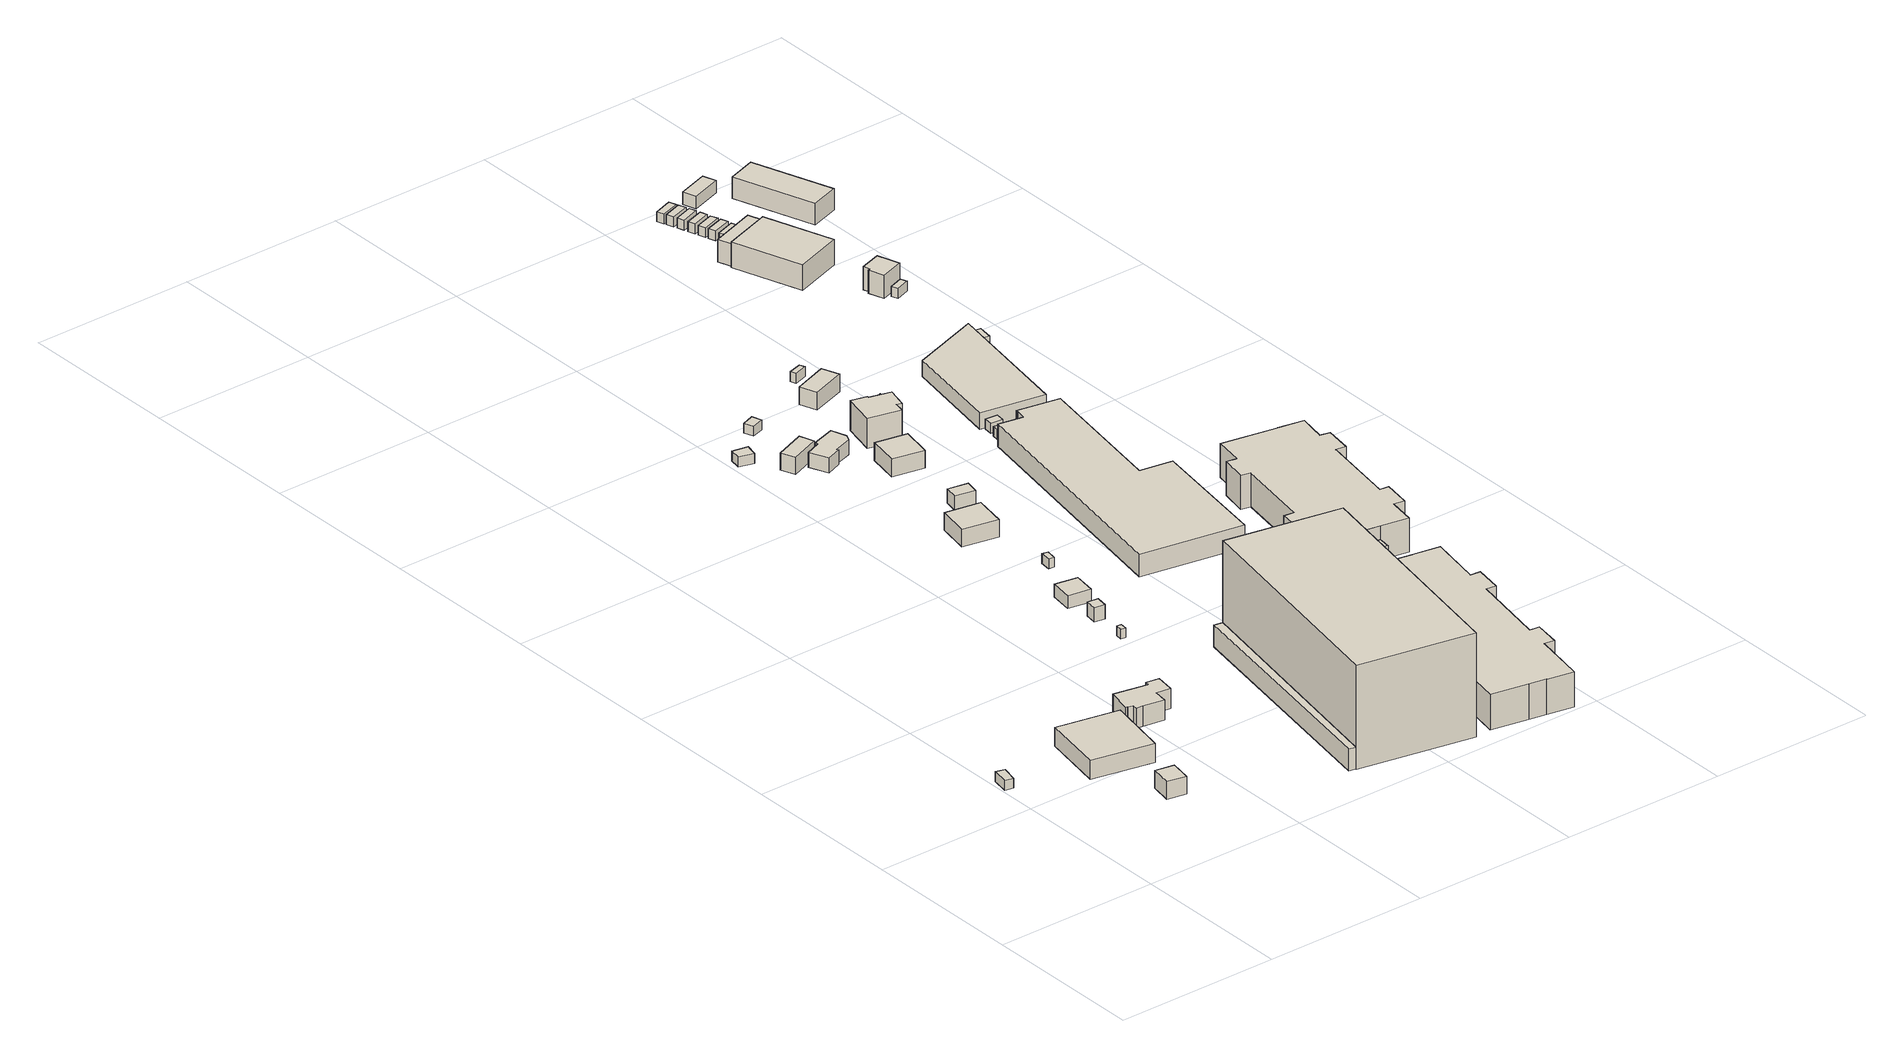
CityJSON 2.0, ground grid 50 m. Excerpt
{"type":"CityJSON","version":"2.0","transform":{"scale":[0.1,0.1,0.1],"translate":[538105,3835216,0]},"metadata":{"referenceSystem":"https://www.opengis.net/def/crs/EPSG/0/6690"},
"CityObjects":{
"building1":{"type":"Building","attributes":{"計測周辺長":15.9,"1/2500図郭":64,"区名":"此花区","町丁目名称":"梅町２丁目","街区番号":5,"class":"3001","usage":"431","storeysAboveGround":1,"BuildingDetailAttribute.buildingRoofEdgeArea":14.16,"BuildingDetailAttribute.buildingStructureType":"610","BuildingDetailAttribute.buildingStructureOrgType":"2","BuildingDetailAttribute.detailedUsage":"1720","BuildingDetailAttribute.specifiedBuildingCoverageRate":0.6,"BuildingDetailAttribute.surveyYear":2017,"BuildingTsunamiRiskAttribute.description":"1","BuildingTsunamiRiskAttribute.rank":"2","BuildingTsunamiRiskAttribute.depth":2.23,"BuildingHighTideRiskAttribute.description":"1","BuildingHighTideRiskAttribute.rank":"3","BuildingHighTideRiskAttribute.depth":5,"BuildingIDAttribute.prefecture":"27","BuildingIDAttribute.city":"27104"},"geometry":[{"type":"Solid","lod":"1","boundaries":[[[[0,1,2,3]],[[2,4,5,3]],[[1,6,4,2]],[[0,7,6,1]],[[3,5,7,0]],[[4,6,7,5]]]]}]},
"building2":{"type":"Building","attributes":{"計測周辺長":25.01,"1/2500図郭":64,"区名":"此花区","町丁目名称":"梅町２丁目","街区番号":5,"class":"3003","usage":"431","measuredHeight":5.5,"storeysAboveGround":1,"BuildingDetailAttribute.buildingRoofEdgeArea":38.94,"BuildingDetailAttribute.buildingStructureType":"610","BuildingDetailAttribute.buildingStructureOrgType":"2","BuildingDetailAttribute.detailedUsage":"1720","BuildingDetailAttribute.specifiedBuildingCoverageRate":0.6,"BuildingDetailAttribute.surveyYear":2017,"BuildingTsunamiRiskAttribute.description":"1","BuildingTsunamiRiskAttribute.rank":"2","BuildingTsunamiRiskAttribute.depth":2.51,"BuildingHighTideRiskAttribute.description":"1","BuildingHighTideRiskAttribute.rank":"4","BuildingHighTideRiskAttribute.depth":5.28,"BuildingIDAttribute.prefecture":"27","BuildingIDAttribute.city":"27104"},"geometry":[{"type":"Solid","lod":"1","boundaries":[[[[8,9,10,11]],[[10,12,13,11]],[[9,14,12,10]],[[8,15,14,9]],[[11,13,15,8]],[[12,14,15,13]]]]}]},
"building3":{"type":"Building","attributes":{"計測周辺長":77.86,"1/2500図郭":64,"区名":"此花区","町丁目名称":"梅町２丁目","街区番号":5,"class":"3003","usage":"431","measuredHeight":5.7,"storeysAboveGround":1,"BuildingDetailAttribute.buildingRoofEdgeArea":378.84,"BuildingDetailAttribute.buildingStructureType":"610","BuildingDetailAttribute.buildingStructureOrgType":"2","BuildingDetailAttribute.detailedUsage":"1720","BuildingDetailAttribute.specifiedBuildingCoverageRate":0.6,"BuildingDetailAttribute.surveyYear":2017,"BuildingTsunamiRiskAttribute.description":"1","BuildingTsunamiRiskAttribute.rank":"2","BuildingTsunamiRiskAttribute.depth":2.83,"BuildingHighTideRiskAttribute.description":"1","BuildingHighTideRiskAttribute.rank":"4","BuildingHighTideRiskAttribute.depth":5.6,"BuildingIDAttribute.prefecture":"27","BuildingIDAttribute.city":"27104"},"geometry":[{"type":"Solid","lod":"1","boundaries":[[[[16,17,18,19]],[[18,20,21,19]],[[17,22,20,18]],[[16,23,22,17]],[[19,21,23,16]],[[20,22,23,21]]]]}]},
"building4":{"type":"Building","attributes":{"計測周辺長":50.45,"1/2500図郭":64,"区名":"此花区","町丁目名称":"梅町２丁目","街区番号":5,"class":"3001","usage":"431","measuredHeight":6,"storeysAboveGround":1,"BuildingDetailAttribute.buildingRoofEdgeArea":120.16,"BuildingDetailAttribute.buildingStructureType":"610","BuildingDetailAttribute.buildingStructureOrgType":"2","BuildingDetailAttribute.detailedUsage":"1720","BuildingDetailAttribute.specifiedBuildingCoverageRate":0.6,"BuildingDetailAttribute.surveyYear":2017,"BuildingTsunamiRiskAttribute.description":"1","BuildingTsunamiRiskAttribute.rank":"2","BuildingTsunamiRiskAttribute.depth":2.71,"BuildingHighTideRiskAttribute.description":"1","BuildingHighTideRiskAttribute.rank":"4","BuildingHighTideRiskAttribute.depth":5.49,"BuildingIDAttribute.prefecture":"27","BuildingIDAttribute.city":"27104"},"geometry":[{"type":"Solid","lod":"1","boundaries":[[[[24,25,26,27,28,29,30,31,32,33,34,35,36,37,38]],[[37,39,40,38]],[[36,41,39,37]],[[35,42,41,36]],[[34,43,42,35]],[[33,44,43,34]],[[32,45,44,33]],[[31,46,45,32]],[[30,47,46,31]],[[29,48,47,30]],[[28,49,48,29]],[[27,50,49,28]],[[26,51,50,27]],[[25,52,51,26]],[[24,53,52,25]],[[38,40,53,24]],[[39,41,42,43,44,45,46,47,48,49,50,51,52,53,40]]]]}]},
"building5":{"type":"Building","attributes":{"計測周辺長":151.13,"1/2500図郭":64,"区名":"此花区","町丁目名称":"梅町２丁目","街区番号":4,"class":"3003","usage":"431","measuredHeight":6.6,"storeysAboveGround":2,"BuildingDetailAttribute.buildingRoofEdgeArea":173.59,"BuildingDetailAttribute.buildingStructureType":"610","BuildingDetailAttribute.buildingStructureOrgType":"2","BuildingDetailAttribute.detailedUsage":"1720","BuildingDetailAttribute.specifiedBuildingCoverageRate":0.6,"BuildingDetailAttribute.surveyYear":2017,"BuildingTsunamiRiskAttribute.description":"1","BuildingTsunamiRiskAttribute.rank":"2","BuildingTsunamiRiskAttribute.depth":2.36,"BuildingHighTideRiskAttribute.description":"1","BuildingHighTideRiskAttribute.rank":"4","BuildingHighTideRiskAttribute.depth":5.13,"BuildingIDAttribute.prefecture":"27","BuildingIDAttribute.city":"27104"},"geometry":[{"type":"Solid","lod":"1","boundaries":[[[[54,55,56,57]],[[56,58,59,57]],[[55,60,58,56]],[[54,61,60,55]],[[57,59,61,54]],[[58,60,61,59]]]]}]},
"building6":{"type":"Building","attributes":{"class":"3001","BuildingDetailAttribute.specifiedBuildingCoverageRate":0.6,"BuildingDetailAttribute.surveyYear":2017,"BuildingTsunamiRiskAttribute.description":"1","BuildingTsunamiRiskAttribute.rank":"2","BuildingTsunamiRiskAttribute.depth":2.52,"BuildingHighTideRiskAttribute.description":"1","BuildingHighTideRiskAttribute.rank":"4","BuildingHighTideRiskAttribute.depth":5.3,"BuildingIDAttribute.prefecture":"27","BuildingIDAttribute.city":"27104"},"geometry":[{"type":"Solid","lod":"1","boundaries":[[[[62,63,64,65]],[[64,66,67,65]],[[63,68,66,64]],[[62,69,68,63]],[[65,67,69,62]],[[66,68,69,67]]]]}]},
"building7":{"type":"Building","attributes":{"計測周辺長":12.82,"1/2500図郭":64,"区名":"此花区","町丁目名称":"梅町２丁目","街区番号":5,"class":"3001","usage":"431","measuredHeight":4.3,"storeysAboveGround":1,"BuildingDetailAttribute.buildingRoofEdgeArea":10.16,"BuildingDetailAttribute.buildingStructureType":"610","BuildingDetailAttribute.buildingStructureOrgType":"2","BuildingDetailAttribute.detailedUsage":"1720","BuildingDetailAttribute.specifiedBuildingCoverageRate":0.6,"BuildingDetailAttribute.surveyYear":2017,"BuildingTsunamiRiskAttribute.description":"1","BuildingTsunamiRiskAttribute.rank":"2","BuildingTsunamiRiskAttribute.depth":2.44,"BuildingHighTideRiskAttribute.description":"1","BuildingHighTideRiskAttribute.rank":"4","BuildingHighTideRiskAttribute.depth":5.22,"BuildingIDAttribute.prefecture":"27","BuildingIDAttribute.city":"27104"},"geometry":[{"type":"Solid","lod":"1","boundaries":[[[[70,71,72,73]],[[72,74,75,73]],[[71,76,74,72]],[[70,77,76,71]],[[73,75,77,70]],[[74,76,77,75]]]]}]},
"building8":{"type":"Building","attributes":{"計測周辺長":21.8,"1/2500図郭":64,"区名":"此花区","町丁目名称":"梅町２丁目","街区番号":5,"class":"3001","usage":"431","measuredHeight":3.9,"storeysAboveGround":1,"BuildingDetailAttribute.buildingRoofEdgeArea":29.6,"BuildingDetailAttribute.buildingStructureType":"610","BuildingDetailAttribute.buildingStructureOrgType":"2","BuildingDetailAttribute.detailedUsage":"1720","BuildingDetailAttribute.specifiedBuildingCoverageRate":0.6,"BuildingDetailAttribute.surveyYear":2017,"BuildingTsunamiRiskAttribute.description":"1","BuildingTsunamiRiskAttribute.rank":"2","BuildingTsunamiRiskAttribute.depth":2.44,"BuildingHighTideRiskAttribute.description":"1","BuildingHighTideRiskAttribute.rank":"4","BuildingHighTideRiskAttribute.depth":5.22,"BuildingIDAttribute.prefecture":"27","BuildingIDAttribute.city":"27104"},"geometry":[{"type":"Solid","lod":"1","boundaries":[[[[78,79,80,81]],[[80,82,83,81]],[[79,84,82,80]],[[78,85,84,79]],[[81,83,85,78]],[[82,84,85,83]]]]}]},
"building9":{"type":"Building","attributes":{"計測周辺長":218.18,"1/2500図郭":64,"区名":"此花区","町丁目名称":"梅町２丁目","街区番号":4,"class":"3002","usage":"431","measuredHeight":31.5,"storeysAboveGround":3,"BuildingDetailAttribute.buildingRoofEdgeArea":2619.78,"BuildingDetailAttribute.buildingStructureType":"603","BuildingDetailAttribute.buildingStructureOrgType":"3","BuildingDetailAttribute.detailedUsage":"1720","BuildingDetailAttribute.specifiedBuildingCoverageRate":0.6,"BuildingDetailAttribute.surveyYear":2017,"BuildingTsunamiRiskAttribute.description":"1","BuildingTsunamiRiskAttribute.rank":"2","BuildingTsunamiRiskAttribute.depth":2.27,"BuildingHighTideRiskAttribute.description":"1","BuildingHighTideRiskAttribute.rank":"4","BuildingHighTideRiskAttribute.depth":5.19,"BuildingIDAttribute.prefecture":"27","BuildingIDAttribute.city":"27104"},"geometry":[{"type":"Solid","lod":"1","boundaries":[[[[86,87,88,89,90]],[[89,91,92,90]],[[88,93,91,89]],[[87,94,93,88]],[[86,95,94,87]],[[90,92,95,86]],[[91,93,94,95,92]]]]}]},
"building10":{"type":"Building","attributes":{"class":"3001","measuredHeight":3.1,"BuildingDetailAttribute.specifiedBuildingCoverageRate":0.6,"BuildingDetailAttribute.surveyYear":2017,"BuildingTsunamiRiskAttribute.description":"1","BuildingTsunamiRiskAttribute.rank":"2","BuildingTsunamiRiskAttribute.depth":2.06,"BuildingHighTideRiskAttribute.description":"1","BuildingHighTideRiskAttribute.rank":"3","BuildingHighTideRiskAttribute.depth":4.84,"BuildingIDAttribute.prefecture":"27","BuildingIDAttribute.city":"27104"},"geometry":[{"type":"Solid","lod":"1","boundaries":[[[[96,97,98,99]],[[98,100,101,99]],[[97,102,100,98]],[[96,103,102,97]],[[99,101,103,96]],[[100,102,103,101]]]]}]},
"building11":{"type":"Building","attributes":{"class":"3001","BuildingDetailAttribute.specifiedBuildingCoverageRate":0.6,"BuildingDetailAttribute.surveyYear":2017,"BuildingTsunamiRiskAttribute.description":"1","BuildingTsunamiRiskAttribute.rank":"2","BuildingTsunamiRiskAttribute.depth":2.29,"BuildingHighTideRiskAttribute.description":"1","BuildingHighTideRiskAttribute.rank":"4","BuildingHighTideRiskAttribute.depth":5.07,"BuildingIDAttribute.prefecture":"27","BuildingIDAttribute.city":"27104"},"geometry":[{"type":"Solid","lod":"1","boundaries":[[[[104,105,106,107]],[[106,108,109,107]],[[105,110,108,106]],[[104,111,110,105]],[[107,109,111,104]],[[108,110,111,109]]]]}]},
"building12":{"type":"Building","attributes":{"計測周辺長":42.07,"1/2500図郭":64,"区名":"此花区","町丁目名称":"梅町２丁目","街区番号":5,"class":"3003","usage":"431","measuredHeight":5.3,"storeysAboveGround":1,"BuildingDetailAttribute.buildingRoofEdgeArea":110.41,"BuildingDetailAttribute.buildingStructureType":"610","BuildingDetailAttribute.buildingStructureOrgType":"2","BuildingDetailAttribute.detailedUsage":"1720","BuildingDetailAttribute.specifiedBuildingCoverageRate":0.6,"BuildingDetailAttribute.surveyYear":2017,"BuildingTsunamiRiskAttribute.description":"1","BuildingTsunamiRiskAttribute.rank":"2","BuildingTsunamiRiskAttribute.depth":2.69,"BuildingHighTideRiskAttribute.description":"1","BuildingHighTideRiskAttribute.rank":"4","BuildingHighTideRiskAttribute.depth":5.47,"BuildingIDAttribute.prefecture":"27","BuildingIDAttribute.city":"27104"},"geometry":[{"type":"Solid","lod":"1","boundaries":[[[[112,113,114,115]],[[114,116,117,115]],[[113,118,116,114]],[[112,119,118,113]],[[115,117,119,112]],[[116,118,119,117]]]]}]},
"building13":{"type":"Building","attributes":{"計測周辺長":28.79,"1/2500図郭":55,"区名":"此花区","町丁目名称":"梅町２丁目","街区番号":5,"class":"3001","usage":"431","measuredHeight":5.2,"storeysAboveGround":1,"BuildingDetailAttribute.buildingRoofEdgeArea":44.56,"BuildingDetailAttribute.buildingStructureType":"610","BuildingDetailAttribute.buildingStructureOrgType":"2","BuildingDetailAttribute.detailedUsage":"1720","BuildingDetailAttribute.specifiedBuildingCoverageRate":0.6,"BuildingDetailAttribute.surveyYear":2017,"BuildingTsunamiRiskAttribute.description":"1","BuildingTsunamiRiskAttribute.rank":"2","BuildingTsunamiRiskAttribute.depth":2.18,"BuildingHighTideRiskAttribute.description":"1","BuildingHighTideRiskAttribute.rank":"3","BuildingHighTideRiskAttribute.depth":4.96,"BuildingIDAttribute.prefecture":"27","BuildingIDAttribute.city":"27104"},"geometry":[{"type":"Solid","lod":"1","boundaries":[[[[120,121,122,123]],[[122,124,125,123]],[[121,126,124,122]],[[120,127,126,121]],[[123,125,127,120]],[[124,126,127,125]]]]}]},
"building14":{"type":"Building","attributes":{"計測周辺長":38.2,"1/2500図郭":55,"区名":"此花区","町丁目名称":"梅町２丁目","街区番号":5,"class":"3001","usage":"431","measuredHeight":4.5,"storeysAboveGround":1,"BuildingDetailAttribute.buildingRoofEdgeArea":79.84,"BuildingDetailAttribute.buildingStructureType":"610","BuildingDetailAttribute.buildingStructureOrgType":"2","BuildingDetailAttribute.detailedUsage":"1720","BuildingDetailAttribute.specifiedBuildingCoverageRate":0.6,"BuildingDetailAttribute.surveyYear":2017,"BuildingTsunamiRiskAttribute.description":"1","BuildingTsunamiRiskAttribute.rank":"2","BuildingTsunamiRiskAttribute.depth":2.32,"BuildingHighTideRiskAttribute.description":"1","BuildingHighTideRiskAttribute.rank":"4","BuildingHighTideRiskAttribute.depth":5.1,"BuildingIDAttribute.prefecture":"27","BuildingIDAttribute.city":"27104"},"geometry":[{"type":"Solid","lod":"1","boundaries":[[[[128,129,130,131,132,133,134,135,136]],[[135,137,138,136]],[[134,139,137,135]],[[133,140,139,134]],[[132,141,140,133]],[[131,142,141,132]],[[130,143,142,131]],[[129,144,143,130]],[[128,145,144,129]],[[136,138,145,128]],[[137,139,140,141,142,143,144,145,138]]]]}]},
"building15":{"type":"Building","attributes":{"class":"3001","BuildingDetailAttribute.specifiedBuildingCoverageRate":0.6,"BuildingDetailAttribute.surveyYear":2017,"BuildingTsunamiRiskAttribute.description":"1","BuildingTsunamiRiskAttribute.rank":"2","BuildingTsunamiRiskAttribute.depth":2.09,"BuildingHighTideRiskAttribute.description":"1","BuildingHighTideRiskAttribute.rank":"3","BuildingHighTideRiskAttribute.depth":4.87,"BuildingIDAttribute.prefecture":"27","BuildingIDAttribute.city":"27104"},"geometry":[{"type":"Solid","lod":"1","boundaries":[[[[146,147,148,149]],[[148,150,151,149]],[[147,152,150,148]],[[146,153,152,147]],[[149,151,153,146]],[[150,152,153,151]]]]}]},
"building16":{"type":"Building","attributes":{"計測周辺長":21.04,"1/2500図郭":64,"区名":"此花区","町丁目名称":"梅町２丁目","街区番号":5,"class":"3003","usage":"431","measuredHeight":4.4,"storeysAboveGround":1,"BuildingDetailAttribute.buildingRoofEdgeArea":26.68,"BuildingDetailAttribute.buildingStructureType":"610","BuildingDetailAttribute.buildingStructureOrgType":"2","BuildingDetailAttribute.detailedUsage":"1720","BuildingDetailAttribute.specifiedBuildingCoverageRate":0.6,"BuildingDetailAttribute.surveyYear":2017,"BuildingTsunamiRiskAttribute.description":"1","BuildingTsunamiRiskAttribute.rank":"2","BuildingTsunamiRiskAttribute.depth":2.4,"BuildingHighTideRiskAttribute.description":"1","BuildingHighTideRiskAttribute.rank":"4","BuildingHighTideRiskAttribute.depth":5.18,"BuildingIDAttribute.prefecture":"27","BuildingIDAttribute.city":"27104"},"geometry":[{"type":"Solid","lod":"1","boundaries":[[[[154,155,156,157]],[[156,158,159,157]],[[155,160,158,156]],[[154,161,160,155]],[[157,159,161,154]],[[158,160,161,159]]]]}]},
"building17":{"type":"Building","attributes":{"計測周辺長":39.32,"1/2500図郭":55,"区名":"此花区","町丁目名称":"梅町２丁目","街区番号":5,"class":"3003","usage":"431","measuredHeight":5.4,"storeysAboveGround":1,"BuildingDetailAttribute.buildingRoofEdgeArea":96.62,"BuildingDetailAttribute.buildingStructureType":"610","BuildingDetailAttribute.buildingStructureOrgType":"2","BuildingDetailAttribute.detailedUsage":"1720","BuildingDetailAttribute.specifiedBuildingCoverageRate":0.6,"BuildingDetailAttribute.surveyYear":2017,"BuildingTsunamiRiskAttribute.description":"1","BuildingTsunamiRiskAttribute.rank":"2","BuildingTsunamiRiskAttribute.depth":2.58,"BuildingHighTideRiskAttribute.description":"1","BuildingHighTideRiskAttribute.rank":"4","BuildingHighTideRiskAttribute.depth":5.36,"BuildingIDAttribute.prefecture":"27","BuildingIDAttribute.city":"27104"},"geometry":[{"type":"Solid","lod":"1","boundaries":[[[[162,163,164,165]],[[164,166,167,165]],[[163,168,166,164]],[[162,169,168,163]],[[165,167,169,162]],[[166,168,169,167]]]]}]},
"building18":{"type":"Building","attributes":{"計測周辺長":220.65,"1/2500図郭":64,"区名":"此花区","町丁目名称":"梅町２丁目","街区番号":4,"class":"3001","usage":"431","measuredHeight":10.7,"storeysAboveGround":1,"BuildingDetailAttribute.buildingRoofEdgeArea":1935.81,"BuildingDetailAttribute.buildingStructureType":"610","BuildingDetailAttribute.buildingStructureOrgType":"2","BuildingDetailAttribute.detailedUsage":"1720","BuildingDetailAttribute.specifiedBuildingCoverageRate":0.6,"BuildingDetailAttribute.surveyYear":2017,"BuildingTsunamiRiskAttribute.description":"1","BuildingTsunamiRiskAttribute.rank":"2","BuildingTsunamiRiskAttribute.depth":0.56,"BuildingHighTideRiskAttribute.description":"1","BuildingHighTideRiskAttribute.rank":"3","BuildingHighTideRiskAttribute.depth":4.39,"BuildingIDAttribute.prefecture":"27","BuildingIDAttribute.city":"27104"},"geometry":[{"type":"Solid","lod":"1","boundaries":[[[[170,171,172,173,174,175,176,177,178,179,180,181,182,183,184,185,186,187,188,189,190,191,192,193,194,195,196]],[[195,197,198,196]],[[194,199,197,195]],[[193,200,199,194]],[[192,201,200,193]],[[191,202,201,192]],[[190,203,202,191]],[[189,204,203,190]],[[188,205,204,189]],[[187,206,205,188]],[[186,207,206,187]],[[185,208,207,186]],[[184,209,208,185]],[[183,210,209,184]],[[182,211,210,183]],[[181,212,211,182]],[[180,213,212,181]],[[179,214,213,180]],[[178,215,214,179]],[[177,216,215,178]],[[176,217,216,177]],[[175,218,217,176]],[[174,219,218,175]],[[173,220,219,174]],[[172,221,220,173]],[[171,222,221,172]],[[170,223,222,171]],[[196,198,223,170]],[[197,199,200,201,202,203,204,205,206,207,208,209,210,211,212,213,214,215,216,217,218,219,220,221,222,223,198]]]]}]},
"building19":{"type":"Building","attributes":{"計測周辺長":43.92,"1/2500図郭":55,"区名":"此花区","町丁目名称":"梅町２丁目","街区番号":5,"class":"3001","usage":"431","measuredHeight":9.2,"storeysAboveGround":1,"BuildingDetailAttribute.buildingRoofEdgeArea":111.16,"BuildingDetailAttribute.buildingStructureType":"610","BuildingDetailAttribute.buildingStructureOrgType":"2","BuildingDetailAttribute.detailedUsage":"1720","BuildingDetailAttribute.specifiedBuildingCoverageRate":0.6,"BuildingDetailAttribute.surveyYear":2017,"BuildingTsunamiRiskAttribute.description":"1","BuildingTsunamiRiskAttribute.rank":"2","BuildingTsunamiRiskAttribute.depth":2.48,"BuildingHighTideRiskAttribute.description":"1","BuildingHighTideRiskAttribute.rank":"4","BuildingHighTideRiskAttribute.depth":5.25,"BuildingIDAttribute.prefecture":"27","BuildingIDAttribute.city":"27104"},"geometry":[{"type":"Solid","lod":"1","boundaries":[[[[224,225,226,227,228,229,230,231]],[[230,232,233,231]],[[229,234,232,230]],[[228,235,234,229]],[[227,236,235,228]],[[226,237,236,227]],[[225,238,237,226]],[[224,239,238,225]],[[231,233,239,224]],[[232,234,235,236,237,238,239,233]]]]}]},
"building20":{"type":"Building","attributes":{"計測周辺長":223.38,"1/2500図郭":64,"区名":"此花区","町丁目名称":"梅町２丁目","街区番号":4,"class":"3001","usage":"431","measuredHeight":6.8,"storeysAboveGround":1,"BuildingDetailAttribute.buildingRoofEdgeArea":2040.05,"BuildingDetailAttribute.buildingStructureType":"610","BuildingDetailAttribute.buildingStructureOrgType":"2","BuildingDetailAttribute.detailedUsage":"1720","BuildingDetailAttribute.specifiedBuildingCoverageRate":0.6,"BuildingDetailAttribute.surveyYear":2017,"BuildingTsunamiRiskAttribute.description":"1","BuildingTsunamiRiskAttribute.rank":"2","BuildingTsunamiRiskAttribute.depth":1.98,"BuildingHighTideRiskAttribute.description":"1","BuildingHighTideRiskAttribute.rank":"3","BuildingHighTideRiskAttribute.depth":4.76,"BuildingIDAttribute.prefecture":"27","BuildingIDAttribute.city":"27104"},"geometry":[{"type":"Solid","lod":"1","boundaries":[[[[240,241,242,243,244,245,246,247,248,249]],[[248,250,251,249]],[[247,252,250,248]],[[246,253,252,247]],[[245,254,253,246]],[[244,255,254,245]],[[243,256,255,244]],[[242,257,256,243]],[[241,258,257,242]],[[240,259,258,241]],[[249,251,259,240]],[[250,252,253,254,255,256,257,258,259,251]]]]}]},
"building21":{"type":"Building","attributes":{"class":"3003","measuredHeight":5.4,"BuildingDetailAttribute.specifiedBuildingCoverageRate":0.6,"BuildingDetailAttribute.surveyYear":2017,"BuildingTsunamiRiskAttribute.description":"1","BuildingTsunamiRiskAttribute.rank":"2","BuildingTsunamiRiskAttribute.depth":2.26,"BuildingHighTideRiskAttribute.description":"1","BuildingHighTideRiskAttribute.rank":"4","BuildingHighTideRiskAttribute.depth":5.03,"BuildingIDAttribute.prefecture":"27","BuildingIDAttribute.city":"27104"},"geometry":[{"type":"Solid","lod":"1","boundaries":[[[[260,261,262,263]],[[262,264,265,263]],[[261,266,264,262]],[[260,267,266,261]],[[263,265,267,260]],[[264,266,267,265]]]]}]},
"building22":{"type":"Building","attributes":{"計測周辺長":21.86,"1/2500図郭":55,"区名":"此花区","町丁目名称":"梅町２丁目","街区番号":5,"class":"3001","usage":"431","measuredHeight":4.5,"storeysAboveGround":1,"BuildingDetailAttribute.buildingRoofEdgeArea":27.03,"BuildingDetailAttribute.buildingStructureType":"610","BuildingDetailAttribute.buildingStructureOrgType":"2","BuildingDetailAttribute.detailedUsage":"1720","BuildingDetailAttribute.specifiedBuildingCoverageRate":0.6,"BuildingDetailAttribute.surveyYear":2017,"BuildingTsunamiRiskAttribute.description":"1","BuildingTsunamiRiskAttribute.rank":"2","BuildingTsunamiRiskAttribute.depth":2.48,"BuildingHighTideRiskAttribute.description":"1","BuildingHighTideRiskAttribute.rank":"4","BuildingHighTideRiskAttribute.depth":5.25,"BuildingIDAttribute.prefecture":"27","BuildingIDAttribute.city":"27104"},"geometry":[{"type":"Solid","lod":"1","boundaries":[[[[268,269,270,271]],[[270,272,273,271]],[[269,274,272,270]],[[268,275,274,269]],[[271,273,275,268]],[[272,274,275,273]]]]}]},
"building23":{"type":"Building","attributes":{"class":"3003","measuredHeight":9.3,"BuildingDetailAttribute.specifiedBuildingCoverageRate":0.6,"BuildingDetailAttribute.surveyYear":2017,"BuildingTsunamiRiskAttribute.description":"1","BuildingTsunamiRiskAttribute.rank":"2","BuildingTsunamiRiskAttribute.depth":0.82,"BuildingHighTideRiskAttribute.description":"1","BuildingHighTideRiskAttribute.rank":"3","BuildingHighTideRiskAttribute.depth":3.59,"BuildingIDAttribute.prefecture":"27","BuildingIDAttribute.city":"27104"},"geometry":[{"type":"Solid","lod":"1","boundaries":[[[[276,277,278,279]],[[278,198,221,279]],[[277,223,198,278]],[[276,222,223,277]],[[279,221,222,276]],[[198,223,222,221]]]]}]},
"building24":{"type":"Building","attributes":{"計測周辺長":21.67,"1/2500図郭":64,"区名":"此花区","町丁目名称":"梅町２丁目","街区番号":4,"class":"3003","usage":"431","measuredHeight":5.6,"storeysAboveGround":1,"BuildingDetailAttribute.buildingRoofEdgeArea":21.94,"BuildingDetailAttribute.buildingStructureType":"610","BuildingDetailAttribute.buildingStructureOrgType":"2","BuildingDetailAttribute.detailedUsage":"1720","BuildingDetailAttribute.specifiedBuildingCoverageRate":0.6,"BuildingDetailAttribute.surveyYear":2017,"BuildingTsunamiRiskAttribute.description":"1","BuildingTsunamiRiskAttribute.rank":"2","BuildingTsunamiRiskAttribute.depth":0.82,"BuildingHighTideRiskAttribute.description":"1","BuildingHighTideRiskAttribute.rank":"3","BuildingHighTideRiskAttribute.depth":3.59,"BuildingIDAttribute.prefecture":"27","BuildingIDAttribute.city":"27104"},"geometry":[{"type":"Solid","lod":"1","boundaries":[[[[278,280,281,279]],[[281,282,283,279]],[[280,284,282,281]],[[278,285,284,280]],[[279,283,285,278]],[[282,284,285,283]]]]}]},
"building25":{"type":"Building","attributes":{"class":"3001","BuildingDetailAttribute.specifiedBuildingCoverageRate":0.6,"BuildingDetailAttribute.surveyYear":2017,"BuildingTsunamiRiskAttribute.description":"1","BuildingTsunamiRiskAttribute.rank":"2","BuildingTsunamiRiskAttribute.depth":2.15,"BuildingHighTideRiskAttribute.description":"1","BuildingHighTideRiskAttribute.rank":"3","BuildingHighTideRiskAttribute.depth":4.92,"BuildingIDAttribute.prefecture":"27","BuildingIDAttribute.city":"27104"},"geometry":[{"type":"Solid","lod":"1","boundaries":[[[[286,287,288,289]],[[288,290,291,289]],[[287,292,290,288]],[[286,293,292,287]],[[289,291,293,286]],[[290,292,293,291]]]]}]},
"building26":{"type":"Building","attributes":{"計測周辺長":24.01,"1/2500図郭":64,"区名":"此花区","町丁目名称":"梅町２丁目","街区番号":4,"class":"3003","usage":"431","measuredHeight":5.6,"storeysAboveGround":1,"BuildingDetailAttribute.buildingRoofEdgeArea":31.01,"BuildingDetailAttribute.buildingStructureType":"610","BuildingDetailAttribute.buildingStructureOrgType":"2","BuildingDetailAttribute.detailedUsage":"1720","BuildingDetailAttribute.specifiedBuildingCoverageRate":0.6,"BuildingDetailAttribute.surveyYear":2017,"BuildingTsunamiRiskAttribute.description":"1","BuildingTsunamiRiskAttribute.rank":"2","BuildingTsunamiRiskAttribute.depth":0.92,"BuildingHighTideRiskAttribute.description":"1","BuildingHighTideRiskAttribute.rank":"3","BuildingHighTideRiskAttribute.depth":3.69,"BuildingIDAttribute.prefecture":"27","BuildingIDAttribute.city":"27104"},"geometry":[{"type":"Solid","lod":"1","boundaries":[[[[294,295,296,297,298,299,300,301,302,303,304,305]],[[304,306,307,305]],[[303,308,306,304]],[[302,309,308,303]],[[301,310,309,302]],[[300,311,310,301]],[[299,312,311,300]],[[298,313,312,299]],[[297,314,313,298]],[[296,315,314,297]],[[295,316,315,296]],[[294,317,316,295]],[[305,307,317,294]],[[306,308,309,310,311,312,313,314,315,316,317,307]]]]}]},
"building27":{"type":"Building","attributes":{"class":"3003","measuredHeight":9.5,"BuildingDetailAttribute.specifiedBuildingCoverageRate":0.6,"BuildingDetailAttribute.surveyYear":2017,"BuildingTsunamiRiskAttribute.description":"1","BuildingTsunamiRiskAttribute.rank":"2","BuildingTsunamiRiskAttribute.depth":0.92,"BuildingHighTideRiskAttribute.description":"1","BuildingHighTideRiskAttribute.rank":"3","BuildingHighTideRiskAttribute.depth":3.69,"BuildingIDAttribute.prefecture":"27","BuildingIDAttribute.city":"27104"},"geometry":[{"type":"Solid","lod":"1","boundaries":[[[[318,319,294,305]],[[294,320,321,305]],[[319,322,320,294]],[[318,323,322,319]],[[305,321,323,318]],[[320,322,323,321]]]]}]},
"building28":{"type":"Building","attributes":{"class":"3001","BuildingDetailAttribute.specifiedBuildingCoverageRate":0.6,"BuildingDetailAttribute.surveyYear":2017,"BuildingTsunamiRiskAttribute.description":"1","BuildingTsunamiRiskAttribute.rank":"2","BuildingTsunamiRiskAttribute.depth":1.9,"BuildingHighTideRiskAttribute.description":"1","BuildingHighTideRiskAttribute.rank":"3","BuildingHighTideRiskAttribute.depth":4.68,"BuildingIDAttribute.prefecture":"27","BuildingIDAttribute.city":"27104"},"geometry":[{"type":"Solid","lod":"1","boundaries":[[[[324,325,326,327]],[[326,328,329,327]],[[325,330,328,326]],[[324,331,330,325]],[[327,329,331,324]],[[328,330,331,329]]]]}]},
"building29":{"type":"Building","attributes":{"class":"3001","BuildingDetailAttribute.specifiedBuildingCoverageRate":0.6,"BuildingDetailAttribute.surveyYear":2017,"BuildingTsunamiRiskAttribute.description":"1","BuildingTsunamiRiskAttribute.rank":"2","BuildingTsunamiRiskAttribute.depth":1.9,"BuildingHighTideRiskAttribute.description":"1","BuildingHighTideRiskAttribute.rank":"3","BuildingHighTideRiskAttribute.depth":4.68,"BuildingIDAttribute.prefecture":"27","BuildingIDAttribute.city":"27104"},"geometry":[{"type":"Solid","lod":"1","boundaries":[[[[332,333,334,335]],[[334,336,337,335]],[[333,338,336,334]],[[332,339,338,333]],[[335,337,339,332]],[[336,338,339,337]]]]}]},
"building30":{"type":"Building","attributes":{"計測周辺長":189.58,"1/2500図郭":64,"区名":"此花区","町丁目名称":"梅町２丁目","街区番号":4,"class":"3001","usage":"431","measuredHeight":10.3,"storeysAboveGround":1,"BuildingDetailAttribute.buildingRoofEdgeArea":1549.93,"BuildingDetailAttribute.buildingStructureType":"610","BuildingDetailAttribute.buildingStructureOrgType":"2","BuildingDetailAttribute.detailedUsage":"1720","BuildingDetailAttribute.specifiedBuildingCoverageRate":0.6,"BuildingDetailAttribute.surveyYear":2017,"BuildingTsunamiRiskAttribute.description":"1","BuildingTsunamiRiskAttribute.rank":"2","BuildingTsunamiRiskAttribute.depth":1.11,"BuildingHighTideRiskAttribute.description":"1","BuildingHighTideRiskAttribute.rank":"3","BuildingHighTideRiskAttribute.depth":4.34,"BuildingIDAttribute.prefecture":"27","BuildingIDAttribute.city":"27104"},"geometry":[{"type":"Solid","lod":"1","boundaries":[[[[340,341,342,343,344,345,346,347,348,349,350,351,352,353,354,355,356,357,358,359,360,361,362,363,364,365]],[[364,366,367,365]],[[363,368,366,364]],[[362,369,368,363]],[[361,370,369,362]],[[360,371,370,361]],[[359,372,371,360]],[[358,373,372,359]],[[357,374,373,358]],[[356,375,374,357]],[[355,376,375,356]],[[354,377,376,355]],[[353,321,377,354]],[[352,323,321,353]],[[351,322,323,352]],[[350,320,322,351]],[[349,378,320,350]],[[348,379,378,349]],[[347,380,379,348]],[[346,381,380,347]],[[345,382,381,346]],[[344,383,382,345]],[[343,384,383,344]],[[342,385,384,343]],[[341,386,385,342]],[[340,387,386,341]],[[365,367,387,340]],[[366,368,369,370,371,372,373,374,375,376,377,321,323,322,320,378,379,380,381,382,383,384,385,386,387,367]]]]}]},
"building31":{"type":"Building","attributes":{"class":"3001","measuredHeight":4.9,"BuildingDetailAttribute.specifiedBuildingCoverageRate":0.6,"BuildingDetailAttribute.surveyYear":2017,"BuildingTsunamiRiskAttribute.description":"1","BuildingTsunamiRiskAttribute.rank":"2","BuildingTsunamiRiskAttribute.depth":2.27,"BuildingHighTideRiskAttribute.description":"1","BuildingHighTideRiskAttribute.rank":"4","BuildingHighTideRiskAttribute.depth":5.05,"BuildingIDAttribute.prefecture":"27","BuildingIDAttribute.city":"27104"},"geometry":[{"type":"Solid","lod":"1","boundaries":[[[[388,389,390,391]],[[390,392,393,391]],[[389,394,392,390]],[[388,395,394,389]],[[391,393,395,388]],[[392,394,395,393]]]]}]},
"building32":{"type":"Building","attributes":{"class":"3003","measuredHeight":4.1,"BuildingDetailAttribute.specifiedBuildingCoverageRate":0.6,"BuildingDetailAttribute.surveyYear":2017,"BuildingTsunamiRiskAttribute.description":"1","BuildingTsunamiRiskAttribute.rank":"2","BuildingTsunamiRiskAttribute.depth":2.61,"BuildingHighTideRiskAttribute.description":"1","BuildingHighTideRiskAttribute.rank":"4","BuildingHighTideRiskAttribute.depth":5.39,"BuildingIDAttribute.prefecture":"27","BuildingIDAttribute.city":"27104"},"geometry":[{"type":"Solid","lod":"1","boundaries":[[[[396,397,398,399]],[[398,400,401,399]],[[397,402,400,398]],[[396,403,402,397]],[[399,401,403,396]],[[400,402,403,401]]]]}]},
"building33":{"type":"Building","attributes":{"区名":"此花区","町丁目名称":"梅町２丁目","街区番号":3,"class":"3003","usage":"441","measuredHeight":6.8,"BuildingDetailAttribute.buildingRoofEdgeArea":407.82,"BuildingDetailAttribute.detailedUsage":"1520","BuildingDetailAttribute.specifiedBuildingCoverageRate":0.6,"BuildingDetailAttribute.surveyYear":2017,"BuildingTsunamiRiskAttribute.description":"1","BuildingTsunamiRiskAttribute.rank":"2","BuildingTsunamiRiskAttribute.depth":1.87,"BuildingHighTideRiskAttribute.description":"1","BuildingHighTideRiskAttribute.rank":"3","BuildingHighTideRiskAttribute.depth":4.63,"BuildingIDAttribute.prefecture":"27","BuildingIDAttribute.city":"27104"},"geometry":[{"type":"Solid","lod":"1","boundaries":[[[[404,405,406,407]],[[406,408,409,407]],[[405,410,408,406]],[[404,411,410,405]],[[407,409,411,404]],[[408,410,411,409]]]]}]},
"building34":{"type":"Building","attributes":{"区名":"此花区","町丁目名称":"梅町２丁目","街区番号":3,"class":"3001","usage":"441","measuredHeight":7.9,"BuildingDetailAttribute.buildingRoofEdgeArea":407.82,"BuildingDetailAttribute.detailedUsage":"1520","BuildingDetailAttribute.specifiedBuildingCoverageRate":0.6,"BuildingDetailAttribute.surveyYear":2017,"BuildingTsunamiRiskAttribute.description":"1","BuildingTsunamiRiskAttribute.rank":"2","BuildingTsunamiRiskAttribute.depth":1.97,"BuildingHighTideRiskAttribute.description":"1","BuildingHighTideRiskAttribute.rank":"3","BuildingHighTideRiskAttribute.depth":4.74,"BuildingIDAttribute.prefecture":"27","BuildingIDAttribute.city":"27104"},"geometry":[{"type":"Solid","lod":"1","boundaries":[[[[412,413,414,415,416,417]],[[416,418,419,417]],[[415,420,418,416]],[[414,421,420,415]],[[413,422,421,414]],[[412,423,422,413]],[[417,419,423,412]],[[418,420,421,422,423,419]]]]}]},
"building35":{"type":"Building","attributes":{"class":"3001","BuildingDetailAttribute.specifiedBuildingCoverageRate":0.6,"BuildingDetailAttribute.surveyYear":2017,"BuildingTsunamiRiskAttribute.description":"1","BuildingTsunamiRiskAttribute.rank":"2","BuildingTsunamiRiskAttribute.depth":1.6,"BuildingHighTideRiskAttribute.description":"1","BuildingHighTideRiskAttribute.rank":"3","BuildingHighTideRiskAttribute.depth":4.36,"BuildingIDAttribute.prefecture":"27","BuildingIDAttribute.city":"27104"},"geometry":[{"type":"Solid","lod":"1","boundaries":[[[[424,425,426,427]],[[426,428,429,427]],[[425,430,428,426]],[[424,431,430,425]],[[427,429,431,424]],[[428,430,431,429]]]]}]},
"building36":{"type":"Building","attributes":{"class":"3001","BuildingDetailAttribute.specifiedBuildingCoverageRate":0.6,"BuildingDetailAttribute.surveyYear":2017,"BuildingTsunamiRiskAttribute.description":"1","BuildingTsunamiRiskAttribute.rank":"2","BuildingTsunamiRiskAttribute.depth":1.68,"BuildingHighTideRiskAttribute.description":"1","BuildingHighTideRiskAttribute.rank":"3","BuildingHighTideRiskAttribute.depth":4.44,"BuildingIDAttribute.prefecture":"27","BuildingIDAttribute.city":"27104"},"geometry":[{"type":"Solid","lod":"1","boundaries":[[[[432,433,434,435]],[[434,436,437,435]],[[433,438,436,434]],[[432,439,438,433]],[[435,437,439,432]],[[436,438,439,437]]]]}]},
"building37":{"type":"Building","attributes":{"class":"3001","BuildingDetailAttribute.specifiedBuildingCoverageRate":0.6,"BuildingDetailAttribute.surveyYear":2017,"BuildingTsunamiRiskAttribute.description":"1","BuildingTsunamiRiskAttribute.rank":"2","BuildingTsunamiRiskAttribute.depth":1.78,"BuildingHighTideRiskAttribute.description":"1","BuildingHighTideRiskAttribute.rank":"3","BuildingHighTideRiskAttribute.depth":4.54,"BuildingIDAttribute.prefecture":"27","BuildingIDAttribute.city":"27104"},"geometry":[{"type":"Solid","lod":"1","boundaries":[[[[440,441,442,443]],[[442,444,445,443]],[[441,446,444,442]],[[440,447,446,441]],[[443,445,447,440]],[[444,446,447,445]]]]}]},
"building38":{"type":"Building","attributes":{"class":"3001","BuildingDetailAttribute.specifiedBuildingCoverageRate":0.6,"BuildingDetailAttribute.surveyYear":2017,"BuildingTsunamiRiskAttribute.description":"1","BuildingTsunamiRiskAttribute.rank":"2","BuildingTsunamiRiskAttribute.depth":1.81,"BuildingHighTideRiskAttribute.description":"1","BuildingHighTideRiskAttribute.rank":"3","BuildingHighTideRiskAttribute.depth":4.57,"BuildingIDAttribute.prefecture":"27","BuildingIDAttribute.city":"27104"},"geometry":[{"type":"Solid","lod":"1","boundaries":[[[[448,449,450,451]],[[450,452,453,451]],[[449,454,452,450]],[[448,455,454,449]],[[451,453,455,448]],[[452,454,455,453]]]]}]},
"building39":{"type":"Building","attributes":{"class":"3001","BuildingDetailAttribute.specifiedBuildingCoverageRate":0.6,"BuildingDetailAttribute.surveyYear":2017,"BuildingTsunamiRiskAttribute.description":"1","BuildingTsunamiRiskAttribute.rank":"2","BuildingTsunamiRiskAttribute.depth":1.78,"BuildingHighTideRiskAttribute.description":"1","BuildingHighTideRiskAttribute.rank":"3","BuildingHighTideRiskAttribute.depth":4.54,"BuildingIDAttribute.prefecture":"27","BuildingIDAttribute.city":"27104"},"geometry":[{"type":"Solid","lod":"1","boundaries":[[[[456,457,458,459]],[[458,460,461,459]],[[457,462,460,458]],[[456,463,462,457]],[[459,461,463,456]],[[460,462,463,461]]]]}]},
"building40":{"type":"Building","attributes":{"class":"3001","BuildingDetailAttribute.specifiedBuildingCoverageRate":0.6,"BuildingDetailAttribute.surveyYear":2017,"BuildingTsunamiRiskAttribute.description":"1","BuildingTsunamiRiskAttribute.rank":"2","BuildingTsunamiRiskAttribute.depth":1.78,"BuildingHighTideRiskAttribute.description":"1","BuildingHighTideRiskAttribute.rank":"3","BuildingHighTideRiskAttribute.depth":4.54,"BuildingIDAttribute.prefecture":"27","BuildingIDAttribute.city":"27104"},"geometry":[{"type":"Solid","lod":"1","boundaries":[[[[464,465,466,467]],[[466,468,469,467]],[[465,470,468,466]],[[464,471,470,465]],[[467,469,471,464]],[[468,470,471,469]]]]}]},
"building41":{"type":"Building","attributes":{"class":"3001","BuildingDetailAttribute.specifiedBuildingCoverageRate":0.6,"BuildingDetailAttribute.surveyYear":2017,"BuildingTsunamiRiskAttribute.description":"1","BuildingTsunamiRiskAttribute.rank":"2","BuildingTsunamiRiskAttribute.depth":1.81,"BuildingHighTideRiskAttribute.description":"1","BuildingHighTideRiskAttribute.rank":"3","BuildingHighTideRiskAttribute.depth":4.57,"BuildingIDAttribute.prefecture":"27","BuildingIDAttribute.city":"27104"},"geometry":[{"type":"Solid","lod":"1","boundaries":[[[[472,473,474,475]],[[474,476,477,475]],[[473,478,476,474]],[[472,479,478,473]],[[475,477,479,472]],[[476,478,479,477]]]]}]},
"building42":{"type":"Building","attributes":{"区名":"此花区","町丁目名称":"梅町２丁目","街区番号":3,"class":"3001","usage":"401","measuredHeight":7,"BuildingDetailAttribute.buildingRoofEdgeArea":52.19,"BuildingDetailAttribute.detailedUsage":"1310","BuildingDetailAttribute.specifiedBuildingCoverageRate":0.6,"BuildingDetailAttribute.surveyYear":2017,"BuildingTsunamiRiskAttribute.description":"1","BuildingTsunamiRiskAttribute.rank":"2","BuildingTsunamiRiskAttribute.depth":2.19,"BuildingHighTideRiskAttribute.description":"1","BuildingHighTideRiskAttribute.rank":"3","BuildingHighTideRiskAttribute.depth":4.97,"BuildingIDAttribute.prefecture":"27","BuildingIDAttribute.city":"27104"},"geometry":[{"type":"Solid","lod":"1","boundaries":[[[[480,481,482,483,484,485]],[[484,486,487,485]],[[483,488,486,484]],[[482,489,488,483]],[[481,490,489,482]],[[480,491,490,481]],[[485,487,491,480]],[[486,488,489,490,491,487]]]]}]},
"building43":{"type":"Building","attributes":{"class":"3001","BuildingDetailAttribute.specifiedBuildingCoverageRate":0.6,"BuildingDetailAttribute.surveyYear":2017,"BuildingTsunamiRiskAttribute.description":"1","BuildingTsunamiRiskAttribute.rank":"2","BuildingTsunamiRiskAttribute.depth":2.19,"BuildingHighTideRiskAttribute.description":"1","BuildingHighTideRiskAttribute.rank":"3","BuildingHighTideRiskAttribute.depth":4.97,"BuildingIDAttribute.prefecture":"27","BuildingIDAttribute.city":"27104"},"geometry":[{"type":"Solid","lod":"1","boundaries":[[[[492,493,494,495]],[[494,496,497,495]],[[493,498,496,494]],[[492,499,498,493]],[[495,497,499,492]],[[496,498,499,497]]]]}]},
"building44":{"type":"Building","attributes":{"計測周辺長":27.83,"1/2500図郭":55,"区名":"此花区","町丁目名称":"梅町２丁目","街区番号":3,"class":"3001","usage":"431","measuredHeight":3.8,"storeysAboveGround":1,"BuildingDetailAttribute.buildingRoofEdgeArea":40.75,"BuildingDetailAttribute.buildingStructureType":"610","BuildingDetailAttribute.buildingStructureOrgType":"2","BuildingDetailAttribute.detailedUsage":"1730","BuildingDetailAttribute.specifiedBuildingCoverageRate":0.6,"BuildingDetailAttribute.surveyYear":2017,"BuildingTsunamiRiskAttribute.description":"1","BuildingTsunamiRiskAttribute.rank":"2","BuildingTsunamiRiskAttribute.depth":1.92,"BuildingHighTideRiskAttribute.description":"1","BuildingHighTideRiskAttribute.rank":"3","BuildingHighTideRiskAttribute.depth":4.68,"BuildingIDAttribute.prefecture":"27","BuildingIDAttribute.city":"27104"},"geometry":[{"type":"Solid","lod":"1","boundaries":[[[[500,501,502,503]],[[502,504,505,503]],[[501,506,504,502]],[[500,507,506,501]],[[503,505,507,500]],[[504,506,507,505]]]]}]},
"building45":{"type":"Building","attributes":{"計測周辺長":69.82,"1/2500図郭":55,"区名":"此花区","町丁目名称":"梅町２丁目","街区番号":3,"class":"3003","usage":"431","measuredHeight":6.5,"storeysAboveGround":1,"BuildingDetailAttribute.buildingRoofEdgeArea":235.2,"BuildingDetailAttribute.buildingStructureType":"610","BuildingDetailAttribute.buildingStructureOrgType":"2","BuildingDetailAttribute.detailedUsage":"1720","BuildingDetailAttribute.specifiedBuildingCoverageRate":0.6,"BuildingDetailAttribute.surveyYear":2017,"BuildingTsunamiRiskAttribute.description":"1","BuildingTsunamiRiskAttribute.rank":"2","BuildingTsunamiRiskAttribute.depth":2.25,"BuildingHighTideRiskAttribute.description":"1","BuildingHighTideRiskAttribute.rank":"4","BuildingHighTideRiskAttribute.depth":5.01,"BuildingIDAttribute.prefecture":"27","BuildingIDAttribute.city":"27104"},"geometry":[{"type":"Solid","lod":"1","boundaries":[[[[508,509,510,511]],[[510,512,513,511]],[[509,514,512,510]],[[508,515,514,509]],[[511,513,515,508]],[[512,514,515,513]]]]}]}
},
"vertices":[
[7,614,7],[16,666,7],[44,659,7],[32,609,7],[44,659,37],[32,609,37],[16,666,37],[7,614,37],
[305,309,9],[316,374,9],[374,363,9],[362,297,9],[374,363,63],[362,297,63],[316,374,63],[305,309,63],
[215,516,8],[251,709,8],[441,671,8],[403,478,8],[441,671,65],[403,478,65],[251,709,65],[215,516,65],
[480,743,6],[578,724,6],[580,737,6],[620,730,6],[611,670,6],[568,677,6],[561,634,6],[496,646,6],[476,648,6],[478,663,6],[464,668,6],[463,668,6],[458,668,6],[475,743,6],[479,743,6],[475,743,67],[479,743,67],[458,668,67],[463,668,67],[464,668,67],[478,663,67],[476,648,67],[496,646,67],[561,634,67],[568,677,67],[611,670,67],[620,730,67],[580,737,67],[578,724,67],[480,743,67],
[784,115,12],[763,120,12],[893,840,12],[919,835,12],[893,840,78],[919,835,78],[763,120,78],[784,115,78],
[734,1030,7],[737,1051,7],[751,1049,7],[749,1028,7],[751,1049,37],[749,1028,37],[737,1051,37],[734,1030,37],
[735,1141,8],[740,1177,8],[773,1172,8],[767,1136,8],[773,1172,51],[767,1136,51],[740,1177,51],[735,1141,51],
[723,1237,9],[734,1306,9],[804,1294,9],[793,1225,9],[804,1294,48],[793,1225,48],[734,1306,48],[723,1237,48],
[1270,769,11],[1134,48,11],[784,114,11],[784,115,11],[919,835,11],[784,115,326],[919,835,326],[784,114,326],[1134,48,326],[1270,769,326],
[512,2343,12],[519,2378,12],[566,2369,12],[557,2331,12],[566,2369,42],[557,2331,42],[519,2378,42],[512,2343,42],
[812,1426,11],[816,1458,11],[834,1455,11],[829,1423,11],[834,1455,41],[829,1423,41],[816,1458,41],[812,1426,41],
[711,1661,7],[730,1758,7],[838,1739,7],[819,1639,7],[838,1739,60],[819,1639,60],[730,1758,60],[711,1661,60],
[592,2267,8],[685,2303,8],[700,2260,8],[608,2224,8],[700,2260,60],[608,2224,60],[685,2303,60],[592,2267,60],
[658,2232,8],[703,2250,8],[703,2260,8],[775,2283,8],[790,2236,8],[780,2216,8],[726,2198,8],[728,2193,8],[681,2175,8],[728,2193,53],[681,2175,53],[726,2198,53],[780,2216,53],[790,2236,53],[775,2283,53],[703,2260,53],[703,2250,53],[658,2232,53],
[633,2470,12],[671,2483,12],[681,2454,12],[644,2441,12],[681,2454,42],[644,2441,42],[671,2483,42],[633,2470,42],
[813,1816,10],[821,1858,10],[882,1846,10],[874,1804,10],[882,1846,53],[874,1804,53],[821,1858,53],[813,1816,53],
[795,2056,8],[814,2151,8],[911,2132,8],[892,2037,8],[911,2132,62],[892,2037,62],[814,2151,62],[795,2056,62],
[1402,758,11],[1482,743,11],[1482,744,11],[1565,729,11],[1534,566,11],[1564,562,11],[1550,479,11],[1520,484,11],[1475,248,11],[1505,244,11],[1491,164,11],[1460,168,11],[1430,6,11],[1349,21,11],[1349,22,11],[1297,31,11],[1184,53,11],[1215,213,11],[1188,221,11],[1202,301,11],[1229,296,11],[1274,529,11],[1244,534,11],[1259,611,11],[1286,607,11],[1317,774,11],[1402,759,11],[1317,774,118],[1402,759,118],[1286,607,118],[1259,611,118],[1244,534,118],[1274,529,118],[1229,296,118],[1202,301,118],[1188,221,118],[1215,213,118],[1184,53,118],[1297,31,118],[1349,22,118],[1349,21,118],[1430,6,118],[1460,168,118],[1491,164,118],[1505,244,118],[1475,248,118],[1520,484,118],[1550,479,118],[1564,562,118],[1534,566,118],[1565,729,118],[1482,744,118],[1482,743,118],[1402,758,118],
[836,2207,10],[860,2307,10],[907,2295,10],[907,2290,10],[972,2273,10],[955,2210,10],[940,2215,10],[933,2183,10],[940,2215,102],[933,2183,102],[955,2210,102],[972,2273,102],[907,2290,102],[907,2295,102],[860,2307,102],[836,2207,102],
[1317,2000,11],[1243,1581,11],[1342,1564,11],[1280,1189,11],[970,1244,11],[1107,2000,11],[1181,1986,11],[1187,2017,11],[1189,2024,11],[1227,2017,11],[1189,2024,79],[1227,2017,79],[1187,2017,79],[1181,1986,79],[1107,2000,79],[970,1244,79],[1280,1189,79],[1342,1564,79],[1243,1581,79],[1317,2000,79],
[838,2493,12],[943,2530,12],[962,2478,12],[857,2441,12],[962,2478,66],[857,2441,66],[943,2530,66],[838,2493,66],
[930,2290,11],[939,2328,11],[994,2348,11],[977,2278,11],[994,2348,55],[977,2278,55],[939,2328,55],[930,2290,55],
[1482,743,25],[1402,758,25],[1402,759,25],[1482,744,25],
[1407,785,25],[1487,771,25],[1487,771,81],[1482,744,81],[1407,785,81],[1402,759,81],
[894,2599,13],[935,2611,13],[941,2594,13],[900,2581,13],[941,2594,43],[900,2581,43],[935,2611,43],[894,2599,43],
[1508,908,24],[1506,889,24],[1505,884,24],[1504,876,24],[1503,876,24],[1504,871,24],[1421,885,24],[1421,890,24],[1421,892,24],[1423,900,24],[1423,903,24],[1428,922,24],[1423,903,79],[1428,922,79],[1423,900,79],[1421,892,79],[1421,890,79],[1421,885,79],[1504,871,79],[1503,876,79],[1504,876,79],[1505,884,79],[1506,889,79],[1508,908,79],
[1428,923,24],[1508,909,24],[1508,908,119],[1428,922,119],[1508,909,119],[1428,923,119],
[1124,2024,15],[1127,2043,15],[1146,2040,15],[1144,2021,15],[1146,2040,45],[1144,2021,45],[1127,2043,45],[1124,2024,45],
[1133,2062,13],[1136,2089,13],[1174,2085,13],[1171,2058,13],[1174,2085,43],[1171,2058,43],[1136,2089,43],[1133,2062,43],
[1698,1458,16],[1681,1373,16],[1711,1366,16],[1697,1283,16],[1667,1288,16],[1627,1057,16],[1654,1053,16],[1640,970,16],[1607,975,16],[1593,892,16],[1508,908,16],[1508,909,16],[1428,923,16],[1428,922,16],[1348,937,16],[1362,1020,16],[1332,1024,16],[1346,1109,16],[1379,1105,16],[1419,1335,16],[1389,1340,16],[1406,1422,16],[1436,1415,16],[1452,1503,16],[1619,1472,16],[1620,1472,16],[1619,1472,119],[1620,1472,119],[1452,1503,119],[1436,1415,119],[1406,1422,119],[1389,1340,119],[1419,1335,119],[1379,1105,119],[1346,1109,119],[1332,1024,119],[1362,1020,119],[1348,937,119],[1593,892,119],[1607,975,119],[1640,970,119],[1654,1053,119],[1627,1057,119],[1667,1288,119],[1697,1283,119],[1711,1366,119],[1681,1373,119],[1698,1458,119],
[1128,2101,9],[1183,2407,9],[1397,2480,9],[1323,2066,9],[1397,2480,58],[1323,2066,58],[1183,2407,58],[1128,2101,58],
[1386,2406,10],[1393,2452,10],[1413,2449,10],[1406,2403,10],[1413,2449,51],[1406,2403,51],[1393,2452,51],[1386,2406,51],
[1134,3196,15],[1274,3244,15],[1288,3203,15],[1148,3155,15],[1288,3203,83],[1148,3155,83],[1274,3244,83],[1134,3196,83],
[1288,3203,12],[1292,3204,12],[1363,2995,12],[1217,2945,12],[1146,3154,12],[1148,3155,12],[1146,3154,90],[1148,3155,90],[1217,2945,90],[1363,2995,90],[1292,3204,90],[1288,3203,90],
[1140,3456,16],[1196,3475,16],[1204,3453,16],[1147,3434,16],[1204,3453,46],[1147,3434,46],[1196,3475,46],[1140,3456,46],
[1150,3429,16],[1206,3448,16],[1214,3425,16],[1157,3407,16],[1214,3425,46],[1157,3407,46],[1206,3448,46],[1150,3429,46],
[1161,3398,16],[1217,3417,16],[1224,3395,16],[1168,3376,16],[1224,3395,46],[1168,3376,46],[1217,3417,46],[1161,3398,46],
[1199,3271,15],[1256,3290,15],[1263,3268,15],[1207,3249,15],[1263,3268,45],[1207,3249,45],[1256,3290,45],[1199,3271,45],
[1181,3335,15],[1237,3353,15],[1245,3331,15],[1188,3313,15],[1245,3331,45],[1188,3313,45],[1237,3353,45],[1181,3335,45],
[1172,3366,15],[1228,3385,15],[1235,3363,15],[1179,3344,15],[1235,3363,45],[1179,3344,45],[1228,3385,45],[1172,3366,45],
[1191,3305,15],[1247,3323,15],[1255,3301,15],[1198,3283,15],[1255,3301,45],[1198,3283,45],[1247,3323,45],[1191,3305,45],
[1342,2827,11],[1349,2830,11],[1343,2850,11],[1407,2871,11],[1429,2804,11],[1357,2780,11],[1429,2804,81],[1357,2780,81],[1407,2871,81],[1343,2850,81],[1349,2830,81],[1342,2827,81],
[1377,2776,12],[1420,2791,12],[1427,2771,12],[1384,2756,12],[1427,2771,42],[1384,2756,42],[1420,2791,42],[1377,2776,42],
[1253,3488,12],[1345,3519,12],[1358,3479,12],[1266,3448,12],[1358,3479,50],[1266,3448,50],[1345,3519,50],[1253,3488,50],
[1374,3432,11],[1460,3461,11],[1543,3217,11],[1456,3188,11],[1543,3217,76],[1456,3188,76],[1460,3461,76],[1374,3432,76]
]}
